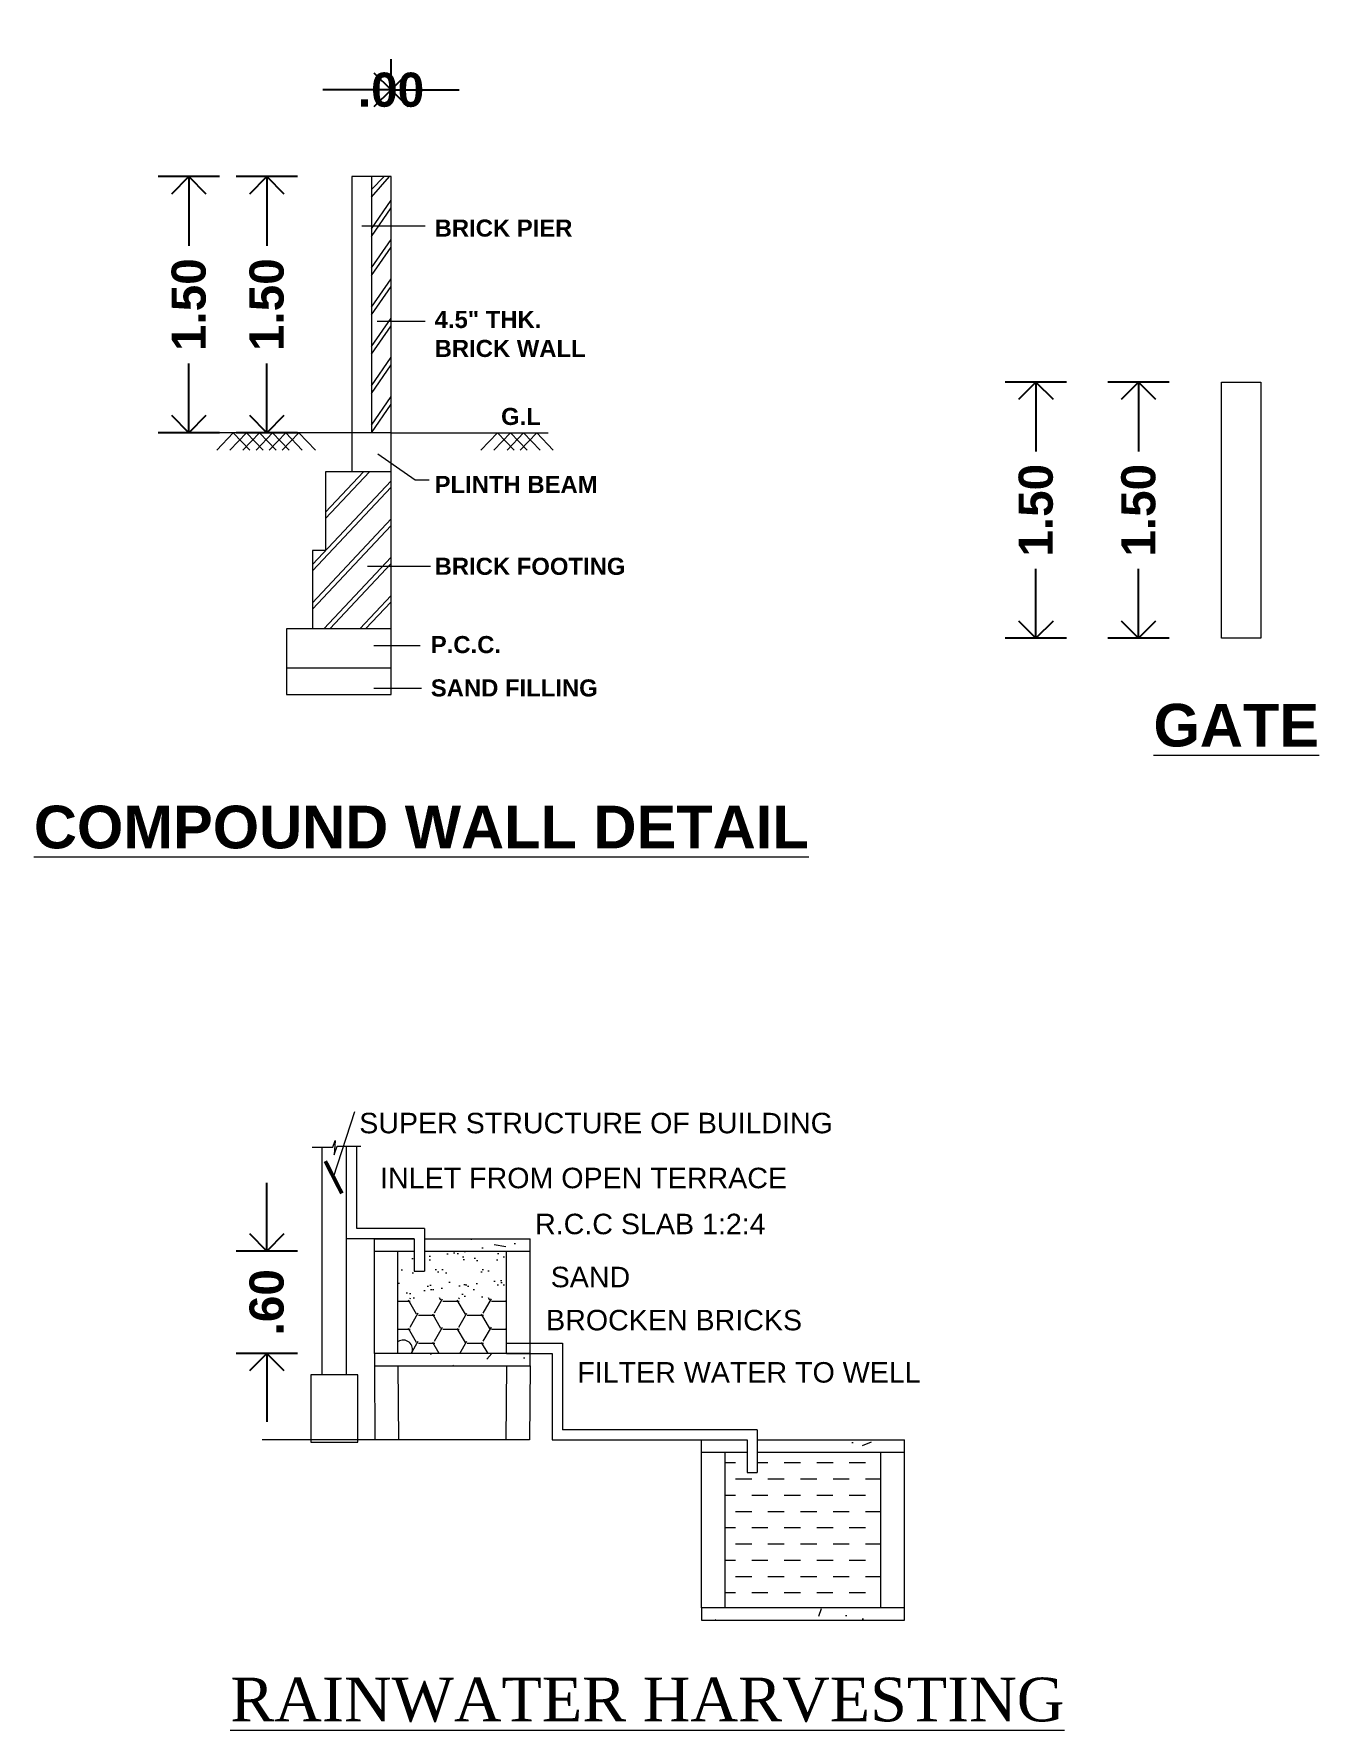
# Model space of a CAD drawing. Header units: metres. Extents: x -1558670 to -1556515, y 43632 to 45317.
# Drawn here: x -1558073.02 to -1558065.49, y 44065.99 to 44075.93 of the extents above; entities that cross this region are included whole.
import ezdxf

# ---------------------------------------------------------------- set-up
doc = ezdxf.new("R2010")
doc.units = ezdxf.units.M
doc.header["$LTSCALE"] = 750
doc.header["$MEASUREMENT"] = 0
doc.header["$PDMODE"] = 35
doc.header["$PDSIZE"] = 50
doc.layers.get('0').update_dxf_attribs({"lineweight": 5})
doc.layers.get('Defpoints').update_dxf_attribs({"lineweight": 0})
doc.layers.add('AR_WALL', color=7, linetype='Continuous', lineweight=40)
for name, color, linetype in [('COMPOUNDWALL', 58, 'Continuous'), ('MAIN_GATE', 57, 'Continuous'), ('RWH', 130, 'Continuous'), ('WICKET_GATE', 57, 'Continuous')]:
    doc.layers.add(name, color=color, linetype=linetype)
doc.styles.add('Ar Bold', font='arialbd.ttf', dxfattribs={"height": 0.5})
doc.styles.add('ROMANTIC', font='romantic.ttf')
doc.styles.get("Standard").update_dxf_attribs({"font": 'arial.ttf'})
doc.dimstyles.get("Standard").update_dxf_attribs({"dimtxt": 0.18, "dimasz": 0.18, "dimexe": 0.18, "dimexo": 0.0625, "dimgap": 0.09, "dimtad": 1, "dimtih": 1, "dimtoh": 1, "dimdec": 4, "dimzin": 0, "dimdsep": 46, "dimtxsty": 'Standard', "dimblk": 'ARCHTICK', "dimcen": 0.09, "dimadec": 0, "dimazin": 0, "dimtfac": 1, "dimtdec": 4, "dimtofl": 0, "dimtmove": 0, "dimatfit": 3, "dimldrblk": 'ARCHTICK', "dimfxl": 0, "dimtolj": 1, "dimtzin": 0, "dimarcsym": 0})
doc.dimstyles.new('~Side open', dxfattribs={"dimtxt": 0.5, "dimasz": 0.18, "dimexe": 0.18, "dimexo": 0.0625, "dimgap": 0.09, "dimtad": 1, "dimzin": 4, "dimdsep": 46, "dimtxsty": 'Ar Bold', "dimblk": 'OPEN90', "dimcen": 0.09, "dimse1": 1, "dimse2": 1, "dimclrd": 252, "dimclrt": 256, "dimadec": 0, "dimazin": 0, "dimtfac": 1, "dimtix": 1, "dimtofl": 0, "dimtmove": 2, "dimatfit": 0, "dimfxl": 0, "dimtzin": 0, "dimarcsym": 0})

# ---------------------------------------------------------------- blocks, each defined once
blk = doc.blocks.new('_Open90')
at = {"layer": 'AR_WALL', "color": 0, "lineweight": -2}
for p, q in [((-0.5, 0.5), (0, 0)), ((0, 0), (-1, 0)), ((0, 0), (-0.5, -0.5))]:
    blk.add_line(p, q, dxfattribs=at)
blk = doc.blocks.new('*D135')
at = {"layer": 'COMPOUNDWALL', "color": 0, "lineweight": -2}
for p, q in [((-1558071.475968205, 44075.09271348191), (-1558071.835968205, 44075.09271348191)), ((-1558071.475968205, 44073.59271348191), (-1558071.835968205, 44073.59271348191))]:
    blk.add_line(p, q, dxfattribs=at)
at = {"layer": 'COMPOUNDWALL', "color": 2, "lineweight": -2}
for p, q in [((-1558071.655968205, 44074.89271348192), (-1558071.655968205, 44074.68666982597)), ((-1558071.655968205, 44073.79271348191), (-1558071.655968205, 44073.99875713838))]:
    blk.add_line(p, q, dxfattribs=at)
at = {"layer": 'Defpoints', "color": 0}
for p in [(-1558071.655968205, 44075.09271348191), (-1558071.230299712, 44075.09271348191), (-1558071.230299712, 44073.59271348191)]:
    blk.add_point(p, dxfattribs=at)
at = {"layer": 'COMPOUNDWALL', "color": 2, "lineweight": -2, "xscale": 0.2, "yscale": 0.2, "zscale": 0.2}
for p, rotation in [((-1558071.655968205, 44075.09271348191), 90), ((-1558071.655968205, 44073.59271348191), 270)]:
    blk.add_blockref('_Open90', p, dxfattribs=dict(at, rotation=rotation))
at = {"layer": 'COMPOUNDWALL', "insert": (-1558071.655968205, 44074.34271348191), "char_height": 0.5, "attachment_point": 5, "rotation": 90, "style": 'Ar Bold'}
blk.add_mtext('{\\H0.4x;\\C2;1.50}', dxfattribs=at)
blk = doc.blocks.new('*D136')
at = {"layer": 'COMPOUNDWALL', "color": 0, "lineweight": -2}
for p, q in [((-1558071.932559245, 44075.09271348191), (-1558072.292559246, 44075.09271348191)), ((-1558071.932559245, 44073.59271348191), (-1558072.292559246, 44073.59271348191))]:
    blk.add_line(p, q, dxfattribs=at)
at = {"layer": 'COMPOUNDWALL', "color": 1, "lineweight": -2}
for p, q in [((-1558072.112559246, 44074.89271348192), (-1558072.112559246, 44074.68666982597)), ((-1558072.112559246, 44073.79271348191), (-1558072.112559246, 44073.99875713838))]:
    blk.add_line(p, q, dxfattribs=at)
at = {"layer": 'Defpoints', "color": 0}
for p in [(-1558072.112559246, 44075.09271348191), (-1558071.158065468, 44075.09271348191), (-1558071.158065468, 44073.59271348191)]:
    blk.add_point(p, dxfattribs=at)
at = {"layer": 'COMPOUNDWALL', "color": 1, "lineweight": -2, "xscale": 0.2, "yscale": 0.2, "zscale": 0.2}
for p, rotation in [((-1558072.112559246, 44075.09271348191), 90), ((-1558072.112559246, 44073.59271348191), 270)]:
    blk.add_blockref('_Open90', p, dxfattribs=dict(at, rotation=rotation))
at = {"layer": 'COMPOUNDWALL', "color": 1, "insert": (-1558072.112559246, 44074.34271348191), "char_height": 0.5, "attachment_point": 5, "rotation": 90, "style": 'Ar Bold'}
blk.add_mtext('{\\H0.4x;\\C1;1.50}', dxfattribs=at)
blk = doc.blocks.new('*D133')
at = {"layer": 'COMPOUNDWALL', "color": 0, "lineweight": -2}
blk.add_line((-1558070.928065468, 44075.60083751488), (-1558070.928065468, 44075.78083751488), dxfattribs=at)
blk.add_line((-1558070.928065468, 44075.60083751488), (-1558070.928065468, 44075.78083751488), dxfattribs=at)
at = {"layer": 'COMPOUNDWALL', "color": 3, "lineweight": -2}
for p, q in [((-1558071.128065468, 44075.60083751488), (-1558071.328065468, 44075.60083751488)), ((-1558070.728065468, 44075.60083751488), (-1558070.528065468, 44075.60083751488))]:
    blk.add_line(p, q, dxfattribs=at)
at = {"layer": 'Defpoints', "color": 0}
blk.add_point((-1558070.928065468, 44075.60083751488), dxfattribs=at)
blk.add_point((-1558070.928065468, 44075.60083751488), dxfattribs=at)
blk.add_point((-1558070.928065468, 44075.60083751488), dxfattribs=at)
at = {"layer": 'COMPOUNDWALL', "color": 3, "lineweight": -2, "xscale": 0.2, "yscale": 0.2, "zscale": 0.2}
blk.add_blockref('_Open90', (-1558070.928065468, 44075.60083751488), dxfattribs=at)
at = {"layer": 'COMPOUNDWALL', "color": 3, "lineweight": -2, "xscale": 0.2, "yscale": 0.2, "zscale": 0.2, "rotation": 180}
blk.add_blockref('_Open90', (-1558070.928065468, 44075.60083751488), dxfattribs=at)
at = {"layer": 'COMPOUNDWALL', "color": 3, "insert": (-1558070.928065468, 44075.60083751488), "char_height": 0.5, "attachment_point": 5, "style": 'Ar Bold'}
blk.add_mtext('{\\H0.4x;\\C3;.00}', dxfattribs=at)
blk = doc.blocks.new('*D137')
at = {"layer": 'Defpoints', "color": 0}
for p in [(-1558066.062638494, 44073.88819612004), (-1558066.5487214, 44072.38819612004), (-1558066.062638494, 44072.38819612004)]:
    blk.add_point(p, dxfattribs=at)
at = {"layer": 'MAIN_GATE', "color": 0, "lineweight": -2}
for p, q in [((-1558066.3687214, 44073.88819612004), (-1558066.7287214, 44073.88819612004)), ((-1558066.3687214, 44072.38819612004), (-1558066.7287214, 44072.38819612004))]:
    blk.add_line(p, q, dxfattribs=at)
at = {"layer": 'MAIN_GATE', "color": 1, "lineweight": -2}
for p, q in [((-1558066.5487214, 44073.68819612003), (-1558066.5487214, 44073.48215246382)), ((-1558066.5487214, 44072.58819612003), (-1558066.5487214, 44072.79423977624))]:
    blk.add_line(p, q, dxfattribs=at)
at = {"layer": 'MAIN_GATE', "color": 1, "lineweight": -2, "xscale": 0.2, "yscale": 0.2, "zscale": 0.2}
for p, rotation in [((-1558066.5487214, 44073.88819612004), 90), ((-1558066.5487214, 44072.38819612004), 270)]:
    blk.add_blockref('_Open90', p, dxfattribs=dict(at, rotation=rotation))
at = {"layer": 'MAIN_GATE', "color": 1, "insert": (-1558066.5487214, 44073.13819611978), "char_height": 0.5, "attachment_point": 5, "rotation": 90, "style": 'Ar Bold'}
blk.add_mtext('{\\H0.4x;\\C1;1.50}', dxfattribs=at)
blk = doc.blocks.new('*D138')
at = {"layer": 'Defpoints', "color": 0}
for p in [(-1558066.062638494, 44073.88819612004), (-1558067.149849579, 44072.38819612004), (-1558066.062638494, 44072.38819612004)]:
    blk.add_point(p, dxfattribs=at)
at = {"layer": 'WICKET_GATE', "color": 0, "lineweight": -2}
for p, q in [((-1558066.969849579, 44073.88819612004), (-1558067.329849579, 44073.88819612004)), ((-1558066.969849579, 44072.38819612004), (-1558067.329849579, 44072.38819612004))]:
    blk.add_line(p, q, dxfattribs=at)
at = {"layer": 'WICKET_GATE', "color": 1, "lineweight": -2}
for p, q in [((-1558067.149849579, 44073.68819612003), (-1558067.149849579, 44073.48215246382)), ((-1558067.149849579, 44072.58819612003), (-1558067.149849579, 44072.79423977624))]:
    blk.add_line(p, q, dxfattribs=at)
at = {"layer": 'WICKET_GATE', "color": 1, "lineweight": -2, "xscale": 0.2, "yscale": 0.2, "zscale": 0.2}
for p, rotation in [((-1558067.149849579, 44073.88819612004), 90), ((-1558067.149849579, 44072.38819612004), 270)]:
    blk.add_blockref('_Open90', p, dxfattribs=dict(at, rotation=rotation))
at = {"layer": 'WICKET_GATE', "color": 1, "insert": (-1558067.149849579, 44073.13819611978), "char_height": 0.5, "attachment_point": 5, "rotation": 90, "style": 'Ar Bold'}
blk.add_mtext('{\\H0.4x;\\C1;1.50}', dxfattribs=at)
blk = doc.blocks.new('*D134')
at = {"layer": 'Defpoints', "color": 0}
for p in [(-1558070.113761385, 44068.79833434553), (-1558071.655993414, 44068.19833434551), (-1558070.113761385, 44068.19833434551)]:
    blk.add_point(p, dxfattribs=at)
at = {"layer": 'RWH', "color": 252, "lineweight": -2}
for p, q in [((-1558071.655993414, 44068.99833434552), (-1558071.655993414, 44069.19833434551)), ((-1558071.655993414, 44067.99833434552), (-1558071.655993414, 44067.79833434551))]:
    blk.add_line(p, q, dxfattribs=at)
at = {"layer": 'RWH', "color": 0, "lineweight": -2}
for p, q in [((-1558071.475993414, 44068.79833434553), (-1558071.835993414, 44068.79833434553)), ((-1558071.475993414, 44068.19833434551), (-1558071.835993414, 44068.19833434551))]:
    blk.add_line(p, q, dxfattribs=at)
at = {"layer": 'RWH', "color": 252, "lineweight": -2, "xscale": 0.2, "yscale": 0.2, "zscale": 0.2}
for p, rotation in [((-1558071.655993414, 44068.79833434553), 270), ((-1558071.655993414, 44068.19833434551), 90)]:
    blk.add_blockref('_Open90', p, dxfattribs=dict(at, rotation=rotation))
at = {"layer": 'RWH', "insert": (-1558071.655993414, 44068.49833434526), "char_height": 0.5, "attachment_point": 5, "rotation": 90, "style": 'Ar Bold'}
blk.add_mtext('{\\H0.4x;.60}', dxfattribs=at)
blk = doc.blocks.new('_ArchTick')
at = {"color": 0, "linetype": 'ByBlock', "const_width": 0.15}
blk.add_lwpolyline([(-0.5, -0.5), (0.5, 0.5)], dxfattribs=at)
blk = doc.blocks.new('rain water harvesting')
h = blk.add_hatch()
h.set_pattern_fill('AR-CONC', color=256, scale=0.00359999993232, style=0)
h.set_pattern_definition([(50, (-12.82049441849813, -15.48316428747273), (0.655864796055356, -0.0573807068612938), [0.068579998710696, -0.7543799858176561]), (355, (-12.82049441849813, -15.48316428747273), (-0.1268741711271667, 0.6878039014451344), [0.0548639989685568, -0.6035039886541248]), (100.4509999999999, (-12.7658392195226, -15.48794598737493), (0.5289929960523848, 0.6304200643011534), [0.0582839989042608, -0.6411239879468689]), (46.1842, (-12.82049441849813, -15.30028429093033), (0.9758845288650382, -0.151352377712393), [0.102869998066044, -1.131569978726484]), (96.63559999999995, (-12.73917078001977, -15.31289689066614), (0.8546552280109351, 0.8907319844584156), [0.0874259983563883, -0.9616859819202618]), (351.1840000000001, (-12.82049441849813, -15.30028429093033), (0.8546565648626184, 0.8907304075524198), [0.0822959984528352, -0.9052559829811871]), (21, (-12.72905442021874, -15.34600429005911), (0.5458135571460847, -0.3681558597390148), [0.068579998710696, -0.7543799858176561]), (326, (-12.72905442021874, -15.34600429005911), (0.2224872978687682, 0.663076665574508), [0.0548639989685568, -0.6035039886541248]), (71.45140000000002, (-12.68357022107375, -15.37668384949245), (0.7682993523284201, 0.2949222822332678), [0.0582839989042608, -0.6411239879468689]), (37.50000000000001, (-12.82049441849813, -15.48316428747273), (0.0111189714930939, 0.3043981342206661), [0, -0.5961887887916506, 0, -0.6126479884822177, 0, -0.6057899886111481]), (7.499999999999999, (-12.82049441849813, -15.48316428747273), (0.2405507805147459, 0.3606500625650089), [0, -0.3493007934331449, 0, -0.5824727890495114, 0, -0.2308859956593432]), (327.5, (-13.0244056146621, -15.48316428747273), (0.4881261334239657, -0.0206234779859031), [0, -0.22859999570232, 0, -0.7132319865912387, 0, -0.9464039822076044]), (317.5, (-13.11584561294148, -15.48316428747273), (0.5332650429642821, 0.0915353659991339), [0, -0.297179994413016, 0, -0.4736591910952071, 0, -0.6720839873648208])])
h.paths.add_polyline_path([(-1.206134856714925, 1.673382759991568), (-1.206134856714925, 1.759782758374626), (-1.947960926248924, 1.759782758374626), (-1.947960926248924, 1.673382759991568)])
h.paths.add_polyline_path([(-2.300534836140286, 0.9533827735409658), (-2.300534836140286, 0.8669827751579077), (-1.206134856714925, 0.8669827751579077), (-1.206134856714925, 0.9533827735409658), (-1.371734853601083, 0.9533827735409658)])
h.paths.add_polyline_path([(1.425599973197677, -0.9214706874594184), (1.425599973197677, -0.8350706890909123), (0, -0.8350706890909123), (0, -0.9214706874594184)])
h.paths.add_polyline_path([(1.425599973197677, 0.2593292903271731), (1.425599973197677, 0.3457292886920413), (0.391782794475148, 0.3457292886920413), (0.391782794475148, 0.2593292903271731)])
h = blk.add_hatch()
h.set_pattern_fill('AR-SAND', color=256, scale=0.00359999993232, style=0)
h.set_pattern_definition([(37.50000000000001, (-8.098036565061193, -15.48316428747273), (-0.0057601125572524, 0.1761887621262145), [0, -0.1389887973870106, 0, -0.1554479970775776, 0, -0.148589997206508]), (7.499999999999999, (-8.098036565061193, -15.48316428747273), (0.1618283788873074, 0.2580570313531352), [0, -0.074980798590361, 0, -0.1252727976448714, 0, -0.0480059990974872]), (327.5, (-8.210507762953057, -15.48316428747273), (0.2847572479334885, 0.0005173864745496), [0, -0.045719999140464, 0, -0.1645919969056704, 0, -0.2148839959601808]), (317.5, (-8.210507762953057, -15.48316428747273), (0.2748803177222769, 0.0802545548638122), [0, -0.022859999570232, 0, -0.107899197971495, 0, -0.1234439976792528])])
h.paths.add_polyline_path([(-1.371734853601083, 1.673382759991568), (-1.947960926248924, 1.673382759991568), (-1.947960926248924, 1.531029952937046), (-2.019960924895713, 1.531029952937046), (-2.019960924895713, 1.673382759991568), (-2.134934839254128, 1.673382759991568), (-2.134934839254128, 1.34412564671004), (-1.371734853601083, 1.34412564671004)])
h = blk.add_hatch()
h.set_pattern_fill('HONEY', color=256, scale=0.0359999993232, style=0)
h.set_pattern_definition([(0, (-8.098036565061193, -15.48316428747273), (0.17144999677674, 0.0989866781390504), [0.11429999785116, -0.22859999570232]), (119.9999999999999, (-8.098036565061193, -15.48316428747273), (-0.1714499762930214, 0.0989867136178918), [0.1142999978511548, -0.2285999957023095]), (59.99999999999999, (-8.098036565061193, -15.48316428747273), (2.04837186e-08, 0.1979733917569422), [-0.22859999570232, 0.11429999785116])])
h.paths.add_polyline_path([(-1.371734853601083, 1.34412564671004), (-2.134934839254128, 1.34412564671004), (-2.134934839254128, 0.9533827735409658), (-1.371734853601083, 0.9533827735409658)])
h = blk.add_hatch()
h.set_pattern_fill('DASH', color=256, scale=0.0359999993232, style=0)
h.set_pattern_definition([(0, (-8.098036565061193, -15.48316428747273), (0.11429999785116, 0.11429999785116), [0.11429999785116, -0.11429999785116])])
h.paths.add_polyline_path([(0.391782794475148, 0.1167679927090148), (0.3197827958283597, 0.1167679927090148), (0.3197827958283597, 0.2593292903271731), (0.1655999968861579, 0.2593292903271731), (0.1655999968861579, -0.8350706890909123), (1.259999976311519, -0.8350706890909123), (1.259999976311519, 0.2593292903271731), (0.391782794475148, 0.2593292903271731)])
for p, q in [((-2.73743446622393, 2.40290388256983), (-2.593000520850182, 2.40290388256983)), ((-2.668383258635003, 2.062326154418428), (-2.668383258635003, 2.401743636890955)), ((-2.593000520850182, 2.40290388256983), (-2.576254549159784, 2.450982884308928)), ((-2.576254549159784, 2.450982884308928), (-2.582534349006891, 2.350644094574477)), ((-2.582534349006891, 2.350644094574477), (-2.561862407870648, 2.409994863364431)), ((-2.561862407870648, 2.409994863364431), (-2.396235393796814, 2.409994863364431)), ((-2.495583261879801, 2.062326154418428), (-2.495583261879801, 2.406075555428856)), ((-2.423583263233012, 1.831782757018686), (-2.423583263233012, 2.406075555428856)), ((-2.668383258635003, 0.8029767525582656), (-2.668383258635003, 2.062326154418428)), ((-2.495583261879801, 0.8029767525582656), (-2.495583261879801, 2.062326154418428)), ((-1.947960926248924, 1.831782757018686), (-2.423583263233012, 1.831782757018686)), ((-1.947960926248924, 1.831782757018686), (-1.947960926248924, 1.531029952937046)), ((-2.019960924895713, 1.759782758374626), (-2.495583261879801, 1.759782758374626)), ((-2.300534836140286, 0.9533827735409658), (-2.300534836140286, 1.759782758374626)), ((-2.300534836140286, 1.759782758374626), (-2.019960924895713, 1.759782758374626)), ((-2.300534836140286, 1.673382759991568), (-2.019960924895713, 1.673382759991568)), ((-2.134934839254128, 0.9533827735409658), (-2.134934839254128, 1.673382759991568)), ((-2.019960924895713, 1.759782758374626), (-2.019960924895713, 1.531029952937046)), ((-1.947960926248924, 1.759782758374626), (-1.206029599896282, 1.759782758374626)), ((-1.947960926248924, 1.673382759991568), (-1.206029599896282, 1.673382759991568)), ((-1.371734853601083, 0.9533827735409658), (-1.371734853601083, 1.673382759991568)), ((-1.206134856714925, 0.9533827735409658), (-1.206134856714925, 1.759782758374626)), ((-2.019960924895713, 1.531029952937046), (-1.947960926248924, 1.531029952937046)), ((-1.371734853601083, 1.025382772164107), (-0.9790596708626252, 1.025382772164107)), ((-0.9790596708626252, 1.025382772164107), (-0.9790596708626252, 0.4177292873497436)), ((-2.300534836140286, 0.8669827751579077), (-2.296370556439796, 0.3457292886920413)), ((-2.134940123600244, 0.8683057067406706), (-2.130765275040175, 0.3457292886920413)), ((-1.371729569254966, 0.8683057067406706), (-1.375904417822312, 0.3457292886920413)), ((-1.371734853601083, 0.9533827735409658), (-1.051059669509413, 0.9533827735409658)), ((-1.206134856714925, 0.8669827751579077), (-1.210299136415414, 0.3457292886920413)), ((-1.051059669509413, 0.9533827735409658), (-1.051059669509413, 0.3457292886920413)), ((0.391782794475148, 0.4177292873497436), (-0.9790596708626252, 0.4177292873497436)), ((0.391782794475148, 0.4177292873497436), (0.391782794475148, 0.1167679927090148)), ((-1.210299136415414, 0.3457292886920413), (-3.088324187709076, 0.3457292886920413)), ((-1.051059669509413, 0.3457292886920413), (0.3197827958283597, 0.3457292886920413)), ((0, -0.8350706890936407), (0, 0.3457292886920413)), ((0, 0.3457292886920413), (0.3197827958283597, 0.3457292886920413)), ((0, 0.2593292903271731), (0.3197827958283597, 0.2593292903271731)), ((0.1655999968861579, -0.8350706890936407), (0.1655999968861579, 0.2593292903271731)), ((0.3197827958283597, 0.3457292886920413), (0.3197827958283597, 0.1167679927090148)), ((0.391782794475148, 0.3457292886920413), (1.425599973197677, 0.3457292886920413)), ((0.391782794475148, 0.2593292903271731), (1.425599973197677, 0.2593292903271731)), ((1.259999976311519, -0.8350706890936407), (1.259999976311519, 0.2593292903271731)), ((1.425599973197677, -0.8350706890936407), (1.425599973197677, 0.3457292886920413)), ((0.3197827958283597, 0.1167679927090148), (0.391782794475148, 0.1167679927090148))]:
    blk.add_line(p, q)
for points in [[(-2.300534836140286, 0.9533827735409658), (-2.300534836140286, 0.8669827751579077), (-1.206134856714925, 0.8669827751579077), (-1.206134856714925, 0.9533827735409658)], [(-2.746097749113687, 0.3295149096671821), (-2.417868771393841, 0.3295149096671821), (-2.417868771393841, 0.8029767525582656), (-2.746097749113687, 0.8029767525582656)], [(1.425599973197677, -0.9214706874594184), (1.425599973197677, -0.8350706890909123), (0, -0.8350706890909123), (0, -0.9214706874594184)]]:
    blk.add_lwpolyline(points, close=True)
blk.add_arc((-2.098586860600335, 0.9806121203324664), 0.0668111572471789, 339.5305179086815, 121.9673299321261)
at = {"char_height": 0.1439999972928, "width": 6.125615884838417, "attachment_point": 1}
for s, insert in [('SUPER STRUCTURE OF BUILDING', (-2.407053862625616, 2.645350115717178)), ('INLET FROM OPEN TERRACE', (-2.26031817850162, 2.259029257577481)), ('R.C.C SLAB 1:2:4', (-1.170738804830762, 1.935785031935324)), ('SAND ', (-1.061018130320007, 1.56293097316086)), ('BROCKEN BRICKS', (-1.093288907453825, 1.259999263608392)), ('FILTER WATER TO WELL', (-0.8738475584250409, 0.8926140556810651))]:
    blk.add_mtext(s, dxfattribs=dict(at, insert=insert))
at = {"insert": (-0.3812108679412631, -1.482681700565422), "char_height": 0.3072384, "attachment_point": 5, "style": 'ROMANTIC'}
blk.add_mtext('{\\LRAINWATER HARVESTING}', dxfattribs=at)
blk.add_leader([(-2.587247947529249, 2.192106593669109), (-2.4385049302291, 2.653817856130103)], dimstyle='Standard', override={"dimtmove": 1})

msp = doc.modelspace()

# ---------------------------------------------------------------- linework, layer by layer
for p, q in [((-1558071.158065468, 44075.09271348191), (-1558071.158065468, 44073.59271348191)), ((-1558071.043065468, 44075.09271348191), (-1558071.158065468, 44075.09271348191)), ((-1558071.043065468, 44075.09271348191), (-1558071.043065468, 44073.59271348191)), ((-1558071.043065468, 44074.97271348188), (-1558070.937416751, 44075.09271348191)), ((-1558070.928065468, 44075.09271348191), (-1558071.043065468, 44075.09271348191)), ((-1558071.043065468, 44075.01775523856), (-1558070.968451124, 44075.09271348191)), ((-1558070.928065468, 44073.59271348191), (-1558070.928065468, 44075.09271348191)), ((-1558071.043065468, 44074.78775523853), (-1558070.928065468, 44074.95466056138)), ((-1558071.043065468, 44074.74271348192), (-1558070.928065468, 44074.90961880473)), ((-1558071.098271895, 44074.80431925807), (-1558070.727807462, 44074.80431925807)), ((-1558071.043065468, 44074.55775523857), (-1558070.928065468, 44074.7246605614)), ((-1558071.043065468, 44074.51271348191), (-1558070.928065468, 44074.67961880474)), ((-1558071.043065468, 44074.32775523853), (-1558070.928065468, 44074.49466056139)), ((-1558071.043065468, 44074.28271348192), (-1558070.928065468, 44074.44961880476)), ((-1558071.043065468, 44074.09775523854), (-1558070.928065468, 44074.26466056141)), ((-1558071.010066143, 44074.2460592574), (-1558070.727807462, 44074.2460592574)), ((-1558071.043065468, 44074.05271348191), (-1558070.928065468, 44074.21961880477)), ((-1558071.043065468, 44073.86775523856), (-1558070.928065468, 44074.03466056137)), ((-1558071.043065468, 44073.82271348189), (-1558070.928065468, 44073.98961880476)), ((-1558071.043065468, 44073.63775523857), (-1558070.928065468, 44073.80466056139)), ((-1558071.043065468, 44073.59271348191), (-1558070.928065468, 44073.75961880477)), ((-1558071.158065468, 44073.59271348191), (-1558072.078065468, 44073.59271348191)), ((-1558071.949188277, 44073.49049125969), (-1558071.852019881, 44073.59271348191)), ((-1558071.872521611, 44073.49049125969), (-1558071.775353215, 44073.59271348191)), ((-1558071.754851486, 44073.49049125969), (-1558071.852019881, 44073.59271348191)), ((-1558071.795854944, 44073.49049125969), (-1558071.698686549, 44073.59271348191)), ((-1558071.678184818, 44073.49049125969), (-1558071.775353215, 44073.59271348191)), ((-1558071.719188277, 44073.49049125969), (-1558071.622019881, 44073.59271348191)), ((-1558071.601518152, 44073.49049125969), (-1558071.698686549, 44073.59271348191)), ((-1558071.64252161, 44073.49049125969), (-1558071.545353214, 44073.59271348191)), ((-1558071.524851485, 44073.49049125969), (-1558071.622019881, 44073.59271348191)), ((-1558071.565854944, 44073.49049125969), (-1558071.468686549, 44073.59271348191)), ((-1558071.448184819, 44073.49049125969), (-1558071.545353214, 44073.59271348191)), ((-1558071.371518152, 44073.49049125969), (-1558071.468686549, 44073.59271348191)), ((-1558070.928065468, 44073.59271348191), (-1558071.158065468, 44073.59271348191)), ((-1558071.158065468, 44073.59271348191), (-1558071.158065468, 44073.3627134819)), ((-1558070.928065468, 44073.3627134819), (-1558070.928065468, 44073.59271348191)), ((-1558070.928065468, 44073.59271348191), (-1558070.008065469, 44073.59271348191)), ((-1558070.401981938, 44073.49049125969), (-1558070.304813542, 44073.59271348191)), ((-1558070.325315271, 44073.49049125969), (-1558070.228146875, 44073.59271348191)), ((-1558070.207645146, 44073.49049125969), (-1558070.304813542, 44073.59271348191)), ((-1558070.248648605, 44073.49049125969), (-1558070.151480209, 44073.59271348191)), ((-1558070.130978479, 44073.49049125969), (-1558070.228146875, 44073.59271348191)), ((-1558070.171981938, 44073.49049125969), (-1558070.074813542, 44073.59271348191)), ((-1558070.054311813, 44073.49049125969), (-1558070.151480209, 44073.59271348191)), ((-1558069.977645146, 44073.49049125969), (-1558070.074813542, 44073.59271348191)), ((-1558071.005743165, 44073.46805883316), (-1558070.787091764, 44073.31736639098)), ((-1558070.928065468, 44073.3627134819), (-1558071.311398801, 44073.3627134819)), ((-1558071.311398801, 44073.3627134819), (-1558071.311398801, 44072.90271348191)), ((-1558071.311398801, 44073.08935373457), (-1558071.055236604, 44073.3627134819)), ((-1558071.311398801, 44073.12672761358), (-1558071.090259225, 44073.3627134819)), ((-1558070.928065468, 44072.90271348191), (-1558070.928065468, 44073.3627134819)), ((-1558071.388065469, 44072.82067062607), (-1558070.928065468, 44073.31155290684)), ((-1558071.388065469, 44072.78329674709), (-1558070.928065468, 44073.27417902783)), ((-1558070.787091764, 44073.31736639098), (-1558070.704154914, 44073.31736639098)), ((-1558071.388065469, 44072.59642735205), (-1558070.928065468, 44073.08730963283)), ((-1558071.388065469, 44072.55905347304), (-1558070.928065468, 44073.04993575379)), ((-1558071.311398801, 44072.90271348191), (-1558071.388065469, 44072.90271348191)), ((-1558071.388065469, 44072.90271348191), (-1558071.388065469, 44072.44271348191)), ((-1558071.321973195, 44072.44271348191), (-1558070.928065468, 44072.86306635878)), ((-1558070.928065468, 44072.44271348191), (-1558070.928065468, 44072.90271348191)), ((-1558071.286950573, 44072.44271348191), (-1558070.928065468, 44072.82569247974)), ((-1558071.066060846, 44072.81169998363), (-1558070.696615242, 44072.81169998363)), ((-1558071.111837465, 44072.44271348191), (-1558070.928065468, 44072.63882308474)), ((-1558071.076814844, 44072.44271348191), (-1558070.928065468, 44072.60144920573)), ((-1558070.928065468, 44072.44271348191), (-1558071.5413988, 44072.44271348191)), ((-1558071.5413988, 44072.44271348191), (-1558071.5413988, 44072.05938014858)), ((-1558070.928065468, 44072.05938014858), (-1558070.928065468, 44072.44271348191)), ((-1558070.928065468, 44072.21271348192), (-1558071.5413988, 44072.21271348192)), ((-1558071.5413988, 44072.05938014858), (-1558070.928065468, 44072.05938014858))]:
    msp.add_line(p, q)
at = {"color": 8}
for p, q in [((-1558071.028362334, 44072.34540038719), (-1558070.756932924, 44072.34540038719)), ((-1558071.028362334, 44072.09675788515), (-1558070.749393252, 44072.09675788515))]:
    msp.add_line(p, q, dxfattribs=at)
msp.add_lwpolyline([(-1558066.062638494, 44073.88819612004), (-1558065.832638494, 44073.88819612004), (-1558065.832638494, 44072.38819612004), (-1558066.062638494, 44072.38819612004)], close=True)

# ---------------------------------------------------------------- block references
at = {"xscale": 0.8333333490164243, "yscale": 0.8333333490164243, "zscale": 0.8333333490164243}
msp.add_blockref('rain water harvesting', (-1558069.108648986, 44067.40384868594), dxfattribs=at)

# ---------------------------------------------------------------- texts
at = {"color": 7, "style": 'Ar Bold'}
for s, height, p in [('BRICK PIER', 0.1, (-1558070.672509912, 44074.74146232358)), ('4.5" THK.', 0.1, (-1558070.672509912, 44074.20604681526)), ('BRICK WALL', 0.1, (-1558070.672509912, 44074.03640660358)), ('G.L', 0.1, (-1558070.283289538, 44073.63798236055)), ('PLINTH BEAM', 0.1, (-1558070.672509912, 44073.23964742528)), ('BRICK FOOTING', 0.1, (-1558070.672509912, 44072.76002932622)), ('P.C.C.', 0.1, (-1558070.695129081, 44072.30149767597)), ('SAND FILLING', 0.1, (-1558070.695129081, 44072.04757328128)), ('%%UGATE', 0.25, (-1558066.461102058, 44071.75423582621)), ('%%UCOMPOUND WALL DETAIL', 0.25, (-1558073.020285085, 44071.15758021417))]:
    msp.add_text(s, height=height, dxfattribs=at).set_placement(p)

# ---------------------------------------------------------------- dimensions: what is measured, and where the dimension line sits
at = {"layer": 'COMPOUNDWALL', "color": 3}
dim = msp.add_linear_dim(base=(-1558070.928065468, 44075.60083751488), p1=(-1558070.928065468, 44075.60083751488), p2=(-1558070.928065468, 44075.60083751488), text='{\\H0.4x;\\C3;<>}', dimstyle='~Side open', override={"dimtxt": 1, "dimasz": 0.2, "dimtad": 0, "dimse1": 0, "dimse2": 0, "dimclrd": 3, "dimclrt": 3, "dimfxlon": 1}, dxfattribs=at)
dim.commit()
dim.dimension.update_dxf_attribs({"geometry": '*D133', "text_midpoint": (-1558070.928065468, 44075.60083751488)})
at = {"layer": 'COMPOUNDWALL', "color": 1}
dim = msp.add_linear_dim(base=(-1558072.112559246, 44075.09271348191), p1=(-1558071.158065468, 44073.59271348191), p2=(-1558071.158065468, 44075.09271348191), angle=90, text='{\\H0.4x;\\C1;<>}', dimstyle='~Side open', override={"dimtxt": 1, "dimasz": 0.2, "dimtad": 0, "dimse1": 0, "dimse2": 0, "dimclrd": 1, "dimclrt": 1, "dimfxlon": 1}, dxfattribs=at)
dim.commit()
dim.dimension.update_dxf_attribs({"geometry": '*D136', "text_midpoint": (-1558072.112559246, 44074.34271348191), "dimtype": 161})
at = {"layer": 'COMPOUNDWALL', "color": 2}
dim = msp.add_linear_dim(base=(-1558071.655968205, 44075.09271348191), p1=(-1558071.230299712, 44073.59271348191), p2=(-1558071.230299712, 44075.09271348191), angle=90, text='{\\H0.4x;\\C2;<>}', dimstyle='~Side open', override={"dimtxt": 1, "dimasz": 0.2, "dimtad": 0, "dimse1": 0, "dimse2": 0, "dimclrd": 2, "dimfxlon": 1}, dxfattribs=at)
dim.commit()
dim.dimension.update_dxf_attribs({"geometry": '*D135', "text_midpoint": (-1558071.655968205, 44074.34271348191), "dimtype": 161})
at = {"layer": 'MAIN_GATE', "color": 1}
dim = msp.add_aligned_dim(p1=(-1558066.062638494, 44073.88819612004), p2=(-1558066.062638494, 44072.38819612004), distance=-0.48608290613628924, text='{\\H0.4x;\\C1;<>}', dimstyle='~Side open', override={"dimtxt": 1, "dimasz": 0.2, "dimtad": 0, "dimse1": 0, "dimse2": 0, "dimclrd": 1, "dimclrt": 1, "dimfxlon": 1}, dxfattribs=at)
dim.commit()
dim.dimension.update_dxf_attribs({"geometry": '*D137', "text_midpoint": (-1558066.5487214, 44073.13819611978)})
at = {"layer": 'RWH', "color": 130}
dim = msp.add_aligned_dim(p1=(-1558070.113761385, 44068.79833434553), p2=(-1558070.113761385, 44068.19833434551), distance=-1.5422320291399956, text='{\\H0.4x;<>}', dimstyle='~Side open', override={"dimtxt": 1, "dimasz": 0.2, "dimtad": 0, "dimse1": 0, "dimse2": 0, "dimfxlon": 1}, dxfattribs=at)
dim.commit()
dim.dimension.update_dxf_attribs({"geometry": '*D134', "text_midpoint": (-1558071.655993414, 44068.49833434526)})
at = {"layer": 'WICKET_GATE', "color": 1}
dim = msp.add_aligned_dim(p1=(-1558066.062638494, 44073.88819612004), p2=(-1558066.062638494, 44072.38819612004), distance=-1.0872110850177705, text='{\\H0.4x;\\C1;<>}', dimstyle='~Side open', override={"dimtxt": 1, "dimasz": 0.2, "dimtad": 0, "dimse1": 0, "dimse2": 0, "dimclrd": 1, "dimclrt": 1, "dimfxlon": 1}, dxfattribs=at)
dim.commit()
dim.dimension.update_dxf_attribs({"geometry": '*D138', "text_midpoint": (-1558067.149849579, 44073.13819611978)})

doc.saveas('drawing.dxf')
